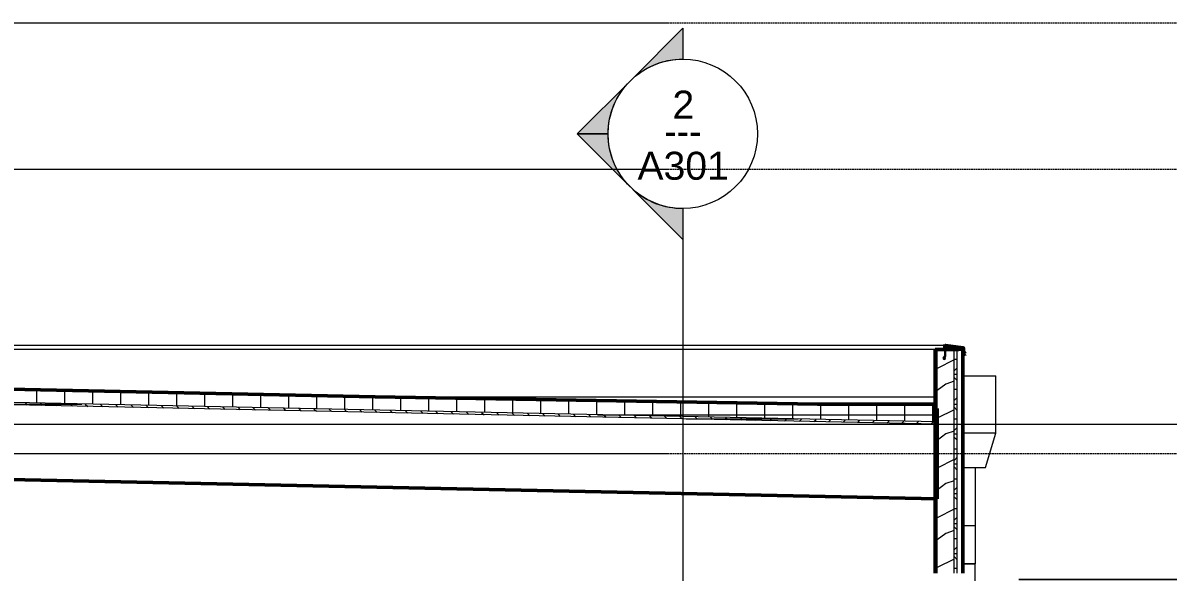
# Model space of a CAD drawing. Header units: inches. Extents: x 9609 to 15463, y -232 to 527.
# Drawn here: x 14717.9 to 15086, y 350.5 to 527 of the extents above; entities that cross this region are included whole.
import ezdxf

# ---------------------------------------------------------------- set-up
doc = ezdxf.new("R2010")
doc.units = ezdxf.units.IN
doc.header["$MEASUREMENT"] = 0
doc.linetypes.add('Aligning Line 1_8_', pattern=[0.25, 0.125, -0.125])
doc.linetypes.add('Grid Line 1_2_', pattern=[0.875, 0.5, -0.125, 0.125, -0.125])
for name, color, linetype, lineweight in [('0-6', 90, 'Continuous', 5), ('A-ANNO-DIMS', 211, 'Continuous', 9), ('A-ANNO-DIMS-96', 211, 'Continuous', 9), ('A-FLOR-LEVL-1', 51, 'Grid Line 1_2_', 9), ('A-GENM', 5, 'Continuous', 9), ('A-ROOF', 132, 'Continuous', 13), ('A-ROOF-1', 132, 'Continuous', 50), ('A-ROOF-PATT-1', 132, 'Continuous', 9), ('A-WALL', 113, 'Continuous', 13), ('A-WALL-3', 113, 'Continuous', 50), ('A-WALL-PATT-5', 111, 'Continuous', 9), ('G-ANNO-SYMB', 111, 'Aligning Line 1_8_', 9), ('G-ANNO-SYMB-1', 9, 'Aligning Line 1_8_', 9), ('G-ANNO-SYMB-2', 147, 'Aligning Line 1_8_', 9), ('G-ANNO-SYMB-3', 111, 'Continuous', 9)]:
    doc.layers.add(name, color=color, linetype=linetype, lineweight=lineweight)
doc.styles.add('Arial', font='arial.ttf', dxfattribs={"height": 9})
doc.styles.add('Century Gothic', font='ufonts.com_century-gothic.ttf', dxfattribs={"height": 9})
doc.dimstyles.new('OD__1_8__Tol__', dxfattribs={"dimscale": 12, "dimtxt": 9.397514, "dimasz": 1, "dimexe": 0.75, "dimexo": 0.5, "dimgap": 0.125, "dimtad": 1, "dimdec": 3, "dimrnd": 0.125, "dimzin": 3, "dimdsep": 46, "dimlunit": 4, "dimtxsty": 'Century Gothic', "dimblk1": 'OBLIQUE', "dimblk2": 'OBLIQUE', "dimsah": 1, "dimcen": 0.09, "dimdle": 0.75, "dimazin": 0, "dimtfac": 1, "dimtdec": 4, "dimtix": 1, "dimtmove": 0, "dimatfit": 3, "dimfxl": 1, "dimtvp": 1, "dimtfill": 1, "dimfrac": 2, "dimtolj": 1, "dimtzin": 0, "dimarcsym": 2})
pattern_1 = [(0, (14416.421, 59.024), (0, 4.798), []), (315, (14416.4212, 59.024), (4.798427, 0), [6.786, -6.786]), (45, (14416.4212, 59.024), (4.798427, 0), [6.786, -6.786])]
pattern_2 = [(216.87, (14422.8192, 75.018), (47.980943, 31.987086), [7.997, -71.971]), (206.565, (14432.415, 70.22), (-15.993714, -15.99413), [17.881, -17.881]), (198.435, (14432.415, 62.223), (-31.98674, -15.99388), [10.115, -40.461])]
pattern_3 = [(0, (14416.421, 59.024), (0, 9), []), (90, (14416.421, 59.024), (-9, 6e-16), [])]

# ---------------------------------------------------------------- blocks, each defined once
blk = doc.blocks.new('CTR - 2nd Phase_rvt-2-BUILDING SECTION - NORTH_SOUTH - LOOKING WEST')
at = {"layer": 'A-FLOR-LEVL-1'}
blk.add_line((1814.21, 398), (4168.71, 398), dxfattribs=at)
at = {"layer": 'G-ANNO-SYMB-1'}
for p, q in [((1910.88, 526.95), (4071.98, 526.95)), ((1910.88, 388.59), (4071.98, 388.59))]:
    blk.add_line(p, q, dxfattribs=at)
blk = doc.blocks.new('CTR  - Topography_rvt-2-BUILDING SECTION - NORTH_SOUTH - LOOKING WEST')
at = {"layer": 'G-ANNO-SYMB-2'}
blk.add_line((1910.88, 480), (4071.98, 480), dxfattribs=at)
blk = doc.blocks.new('CTR - 1st Phase - Common Walls_rvt-2-BUILDING SECTION - NORTH_SOUTH - LOOKING WEST')
at = {"layer": 'A-FLOR-LEVL-1'}
blk.add_line((1814.21, 398), (4168.71, 398), dxfattribs=at)
at = {"layer": 'G-ANNO-SYMB-2'}
for p, q in [((1910.88, 526.95), (4071.98, 526.95)), ((1910.88, 526.95), (4071.98, 526.95)), ((1910.88, 480), (4071.98, 480))]:
    blk.add_line(p, q, dxfattribs=at)
blk = doc.blocks.new('Basic Wall _ EXT - FIBER CEMENT - SMALL - ___-1820306-BUILDING SECTION - NORTH_SOUTH - LOOKING WEST')
at = {"layer": 'A-WALL'}
for p, q in [((3854.87, 419.86), (3854.47, 419.23)), ((3854.54, 419.19), (3854.94, 419.81)), ((3855.11, 419.81), (3854.7, 419.15)), ((3854.77, 419.11), (3855.17, 419.77)), ((3854.91, 422), (3854.91, 419.99)), ((3854.99, 419.99), (3854.99, 422)), ((3855.14, 422), (3855.14, 419.94)), ((3855.22, 419.94), (3855.22, 422)), ((3856.83, 421.96), (3857.65, 421.96)), ((3857.65, 421.96), (3857.65, 422)), ((3859.43, 422), (3860.47, 422)), ((3860.47, 422), (3860.6, 422)), ((3854.66, 418.91), (3854.59, 418.95)), ((3855.08, 419.12), (3854.66, 418.91)), ((3854.7, 419.15), (3854.77, 419.11)), ((3854.73, 418.85), (3855.12, 419.05)), ((3855.12, 419.05), (3855.08, 419.12))]:
    blk.add_line(p, q, dxfattribs=at)
at = {"layer": 'A-WALL', "flags": 128}
for points in [[(3856.67, 422), (3856.75, 421.97), (3856.83, 421.96)], [(3860.6, 422), (3860.67, 421.98), (3860.72, 421.95)]]:
    blk.add_lwpolyline(points, dxfattribs=at)
at = {"layer": 'A-WALL'}
for centre, radius, start, end in [((3854.66, 419.99), 0.25, 327.2625, 0), ((3854.66, 419.99), 0.329, 327.2625, 0), ((3854.89, 419.94), 0.25, 328.2381, 0), ((3854.89, 419.94), 0.329, 328.2381, 0), ((3854.68, 419.1), 0.25, 147.2625, 279.7366), ((3854.68, 419.1), 0.171, 147.2625, 237.3808)]:
    blk.add_arc(centre, radius, start, end, dxfattribs=at)
at = {"layer": 'A-WALL-3'}
for p, q in [((3854.91, 423.03), (3854.91, 422)), ((3854.99, 422), (3854.99, 423.03)), ((3855.14, 422.86), (3855.14, 422)), ((3855.18, 423.2), (3860.77, 422.52)), ((3860.78, 422.6), (3855.19, 423.28)), ((3855.22, 422), (3855.22, 422.86)), ((3855.51, 422.99), (3856.61, 422.04)), ((3856.66, 422.1), (3855.56, 423.05)), ((3857.65, 422.04), (3856.83, 422.04)), ((3857.65, 422), (3857.65, 422.04)), ((3860.71, 422.47), (3859.14, 422.44)), ((3859.14, 422.44), (3859.14, 422.16)), ((3859.14, 422.16), (3860.3, 422.16)), ((3859.22, 422.37), (3860.65, 422.39)), ((3859.22, 422.23), (3859.22, 422.37)), ((3860.3, 422.23), (3859.22, 422.23)), ((3859.43, 422.08), (3859.43, 422)), ((3860.6, 422.08), (3859.43, 422.08)), ((3860.3, 422.16), (3860.3, 422.23)), ((3860.65, 422.39), (3860.69, 422.24)), ((3860.69, 422.24), (3860.77, 422.27)), ((3860.77, 422.27), (3860.71, 422.47)), ((3860.77, 421.83), (3860.77, 421.39)), ((3860.84, 420.64), (3860.8, 420.57)), ((3860.8, 420.57), (3861.08, 420.44)), ((3860.82, 421.22), (3861.2, 420.59)), ((3861.11, 420.51), (3860.84, 420.64)), ((3860.85, 421.39), (3860.85, 421.83)), ((3861.27, 420.63), (3860.88, 421.26)), ((3860.92, 422.35), (3860.92, 421.44)), ((3860.97, 421.26), (3861.4, 420.6)), ((3861, 421.44), (3861, 422.35)), ((3861.51, 420.57), (3861.04, 421.3)), ((3861.2, 420.59), (3861.27, 420.63)), ((3861.4, 420.6), (3861.28, 420.52)), ((3861.32, 420.45), (3861.51, 420.57))]:
    blk.add_line(p, q, dxfattribs=at)
at = {"layer": 'A-WALL-3', "flags": 128}
for points in [[(3856.61, 422.04), (3856.64, 422.02), (3856.67, 422)], [(3860.72, 421.95), (3860.76, 421.89), (3860.77, 421.83)]]:
    blk.add_lwpolyline(points, dxfattribs=at)
at = {"layer": 'A-WALL-3'}
for centre, radius, start, end in [((3855.16, 423.03), 0.25, 83.0705, 180), ((3855.16, 423.03), 0.171, 83.0705, 180), ((3855.39, 422.86), 0.25, 49.2771, 180), ((3855.39, 422.86), 0.171, 49.2771, 180), ((3856.83, 422.29), 0.25, 229.2771, 270), ((3860.6, 421.83), 0.25, 0, 90), ((3860.75, 422.35), 0.171, 0, 83.0705), ((3861.1, 421.39), 0.329, 180, 211.4324), ((3860.75, 422.35), 0.25, 0, 83.0705), ((3861.1, 421.39), 0.25, 180, 211.4324), ((3861.25, 421.44), 0.329, 180, 212.826), ((3861.25, 421.44), 0.25, 180, 212.826), ((3861.18, 420.67), 0.25, 244.1745, 302.0105), ((3861.18, 420.67), 0.171, 244.1745, 302.0105)]:
    blk.add_arc(centre, radius, start, end, dxfattribs=at)
blk = doc.blocks.new('Basic Wall _ EXT - FIBER CEMENT - SMALL - ___-1939673-BUILDING SECTION - NORTH_SOUTH - LOOKING WEST')
at = {"layer": 'A-WALL'}
for p, q in [((3855.16, 423.28), (2073.48, 423.28)), ((3855.39, 423.11), (3855.03, 423.11)), ((3860.71, 422.47), (3856.24, 422.47)), ((3859.14, 422.44), (3856.27, 422.44)), ((3859.14, 422.16), (3856.6, 422.16)), ((3856.61, 422.04), (3856.67, 422)), ((3859.43, 422.08), (3856.64, 422.08)), ((3860.69, 422.24), (3859.22, 422.24)), ((3860.6, 422), (3860.64, 421.99)), ((3860.84, 420.64), (3860.72, 420.64)), ((3860.8, 420.57), (3860.72, 420.57)), ((3860.72, 420.42), (3861.18, 420.42)), ((3860.77, 421.87), (3860.77, 421.83)), ((3861.2, 420.59), (3860.94, 420.59)), ((3861.4, 420.6), (3861.21, 420.6)), ((3854.66, 418.91), (3854.6, 418.91))]:
    blk.add_line(p, q, dxfattribs=at)
at = {"layer": 'A-WALL', "flags": 128}
for points in [[(3854.91, 419.99), (3854.91, 419.95), (3854.9, 419.9)], [(3855.16, 423.28), (3855.13, 423.28), (3855.08, 423.27), (3855.02, 423.24), (3854.98, 423.2), (3854.94, 423.15), (3854.92, 423.09), (3854.91, 423.03)], [(3855.14, 419.94), (3855.14, 419.89), (3855.13, 419.85)], [(3855.56, 423.05), (3855.51, 423.09), (3855.45, 423.11), (3855.38, 423.11), (3855.32, 423.1), (3855.26, 423.07), (3855.21, 423.03), (3855.18, 422.98), (3855.15, 422.92), (3855.14, 422.86)], [(3856.83, 422.04), (3856.77, 422.05), (3856.71, 422.07), (3856.66, 422.1)], [(3860.85, 421.87), (3860.84, 421.89), (3860.81, 421.95), (3860.77, 422.01), (3860.72, 422.05), (3860.66, 422.07), (3860.6, 422.08)], [(3860.68, 421.98), (3860.72, 421.95), (3860.75, 421.91)], [(3860.77, 421.39), (3860.77, 421.33), (3860.79, 421.28), (3860.82, 421.22)], [(3860.93, 422.52), (3860.89, 422.56), (3860.83, 422.59), (3860.78, 422.6)], [(3860.88, 421.26), (3860.86, 421.3), (3860.85, 421.35), (3860.85, 421.39)], [(3860.92, 421.44), (3860.92, 421.38), (3860.94, 421.32), (3860.97, 421.26)], [(3861, 422.35), (3860.99, 422.41), (3860.97, 422.47), (3860.94, 422.52)], [(3861.04, 421.3), (3861.01, 421.35), (3861, 421.39), (3861, 421.44)], [(3861.08, 420.44), (3861.14, 420.42), (3861.18, 420.42)], [(3861.24, 420.5), (3861.19, 420.49), (3861.15, 420.5)], [(3861.2, 420.42), (3861.26, 420.43), (3861.32, 420.45)]]:
    blk.add_lwpolyline(points, dxfattribs=at)
blk = doc.blocks.new('077123 - Manufactured Gutters and Downspouts - 077123 - Manufactured Gutters and Downspouts-1955134-BUILDING SECTION - NORTH_SOUTH - LOOKING WEST')
at = {"layer": 'A-GENM'}
for p, q in [((3860.72, 413.51), (3871.39, 413.51)), ((3871.39, 395.11), (3871.39, 413.51)), ((3871.39, 395.11), (3860.72, 395.11)), ((3868.04, 384.1), (3871.39, 395.11)), ((3860.72, 384.1), (3868.04, 384.1)), ((3864.7, 384.1), (3864.7, 365.5)), ((3860.72, 365.5), (3864.7, 365.5)), ((3864.7, 365.5), (3864.7, 353.15)), ((3864.7, 353.15), (3860.72, 353.15)), ((3860.72, 353.15), (3864.7, 353.15)), ((3864.7, 310), (3864.7, 353.15))]:
    blk.add_line(p, q, dxfattribs=at)
blk = doc.blocks.new('Section - Section Head - Filled-22785-BUILDING SECTION - NORTH_SOUTH - LOOKING WEST')
at = {"layer": 'G-ANNO-SYMB-3'}
h = blk.add_hatch(color=256, dxfattribs=at)
edge = h.paths.add_edge_path(flags=0)
edge.add_arc((2547.82, 477.51), 24.03, 47.9216, 90)
edge.add_line((2547.82, 501.54), (2547.82, 511.45))
edge.add_line((2547.82, 511.45), (2563.93, 495.35))
h = blk.add_hatch(color=256, dxfattribs=at)
edge = h.paths.add_edge_path(flags=0)
edge.add_line((2564.79, 494.48), (2581.76, 477.51))
edge.add_line((2581.76, 477.51), (2571.82, 477.51))
edge.add_arc((2547.82, 477.51), 24, 0, 45)
h = blk.add_hatch(color=256, dxfattribs=at)
edge = h.paths.add_edge_path(flags=0)
edge.add_arc((2547.82, 477.51), 24, 315, 360)
edge.add_line((2571.82, 477.51), (2581.76, 477.51))
edge.add_line((2581.76, 477.51), (2564.79, 460.54))
h = blk.add_hatch(color=256, dxfattribs=at)
edge = h.paths.add_edge_path(flags=0)
edge.add_line((2563.93, 459.67), (2547.82, 443.57))
edge.add_line((2547.82, 443.57), (2547.82, 453.48))
edge.add_arc((2547.82, 477.51), 24.03, 270, 312.0784)
for p, q in [((2563.93, 495.35), (2547.82, 511.45)), ((2547.82, 511.45), (2547.82, 501.54)), ((2581.76, 477.51), (2564.79, 494.48)), ((2564.79, 460.54), (2581.76, 477.51)), ((2571.82, 477.51), (2581.76, 477.51)), ((2581.76, 477.51), (2571.82, 477.51)), ((2547.82, 443.57), (2563.93, 459.67)), ((2547.82, 453.48), (2547.82, 443.57))]:
    blk.add_line(p, q, dxfattribs=at)
for centre, radius, start, end in [((2547.82, 477.54), 24, 90, 270), ((2547.82, 477.54), 24, 270, 90), ((2547.82, 477.51), 24.03, 47.9216, 90), ((2547.82, 477.51), 24, 0, 45), ((2547.82, 477.51), 24, 315, 360), ((2547.82, 477.51), 24.03, 270, 312.0784)]:
    blk.add_arc(centre, radius, start, end, dxfattribs=at)
blk = doc.blocks.new('DIMBLOCK14-BUILDING SECTION - NORTH_SOUTH - LOOKING WEST')
at = {"layer": 'A-ANNO-DIMS-96'}
for p, q in [((15102.9, 259.12), (15102.9, 357.12)), ((15038.04, 348.12), (15111.9, 348.12)), ((15102.9, 348.12), (15038.04, 348.12)), ((15038.04, 268.12), (15111.9, 268.12)), ((15102.9, 268.12), (15038.04, 268.12))]:
    blk.add_line(p, q, dxfattribs=at)
at = {"layer": 'A-ANNO-DIMS-96', "lineweight": 50}
for p, q in [((15102.9, 348.12), (15096.9, 354.12)), ((15102.9, 348.12), (15108.9, 342.12)), ((15102.9, 268.12), (15096.9, 274.12)), ((15102.9, 268.12), (15108.9, 262.12))]:
    blk.add_line(p, q, dxfattribs=at)
at = {"layer": 'A-ANNO-DIMS-96', "color": 0, "insert": (15089.87, 292.39), "char_height": 9, "width": 37.7691, "attachment_point": 1, "rotation": 90, "line_spacing_factor": 0.984502, "style": 'Century Gothic', "bg_fill": 3, "box_fill_scale": 1.25, "bg_fill_color": 256, "bg_fill_true_color": 13158600, "bg_fill_transparency": 0}
blk.add_mtext('6\' - 8"', dxfattribs=at)
blk = doc.blocks.new('_Oblique')
at = {"color": 0, "linetype": 'ByBlock', "lineweight": -2}
blk.add_line((-0.5, -0.5), (0.5, 0.5), dxfattribs=at)

msp = doc.modelspace()

# ---------------------------------------------------------------- hatches: boundary and pattern name
at = {"layer": 'A-ROOF-PATT-1'}
h = msp.add_hatch(dxfattribs=at)
h.set_pattern_fill('FP_51', color=256, style=0, pattern_type=2)
h.set_pattern_definition(pattern_3)
h.paths.add_polyline_path([(15011.789, 398.7554), (15011.789, 402.7562), (15011.164, 402.7693), (15011.164, 402.5193), (14831.164, 402.5184), (14961.1584, 399.8102)], flags=0)
h.paths.add_polyline_path([(14831.164, 402.5193), (14831.164, 406.5193), (14566.989, 412.0229), (14566.989, 408.022), (14826.0894, 402.625)], flags=0)
h = msp.add_hatch(dxfattribs=at)
h.set_pattern_fill('FP_45', color=256, style=0, pattern_type=2)
h.set_pattern_definition(pattern_1)
h.paths.add_polyline_path([(15011.789, 398.0052), (15011.789, 398.7554), (14566.989, 408.022), (14566.989, 407.2719), (14961.1584, 399.06)], flags=0)
h = msp.add_hatch(dxfattribs=at)
h.set_pattern_fill('FP_51', color=256, style=0, pattern_type=2)
h.set_pattern_definition(pattern_3)
h.paths.add_polyline_path([(14927.3912, 402.5193), (15011.164, 402.5193), (15011.164, 404.1504), (14973.2962, 404.1504), (14831.164, 406.5193), (14831.164, 402.5193), (14910.5075, 402.5193)], flags=0)
at = {"layer": 'A-WALL-PATT-5'}
h = msp.add_hatch(dxfattribs=at)
h.set_pattern_fill('FP_41', color=256, style=0, pattern_type=2)
h.set_pattern_definition([(0, (14416.421, 59.024), (30.72, 7.68), [1.267, -21.773, 1.267, -21.773, -122.88]), (0, (14416.421, 59.024), (30.72, 7.68), [-46.08, 1.267, -44.813, 1.267, -21.773, -53.76]), (0, (14416.421, 59.024), (30.72, 7.68), [-115.2, 1.267, -14.093, 1.267, -37.133]), (120, (14427.941, 62.864), (-22.011075, 22.7643), [1.267, -21.773, 1.267, -21.773, -122.88]), (120, (14427.941, 62.864), (-22.011075, 22.7643), [-46.08, 1.267, -44.813, 1.267, -21.773, -53.76]), (120, (14427.941, 62.864), (-22.011075, 22.7643), [-115.2, 1.267, -14.093, 1.267, -37.133]), (240, (14431.781, 78.224), (-8.708925, -30.4443), [1.267, -21.773, 1.267, -21.773, -122.88]), (240, (14431.781, 78.224), (-8.708925, -30.4443), [-46.08, 1.267, -44.813, 1.267, -21.773, -53.76]), (240, (14431.781, 78.224), (-8.708925, -30.4443), [-115.2, 1.267, -14.093, 1.267, -37.133])])
h.paths.add_polyline_path([(15011.789, 350.5), (15011.789, 422), (15011.164, 422), (15011.164, 350.5)], flags=0)
h = msp.add_hatch(dxfattribs=at)
h.set_pattern_fill('FP_44', color=256, style=0, pattern_type=2)
h.set_pattern_definition(pattern_2)
h.paths.add_polyline_path([(15011.8093, 350.5), (15017.289, 350.5), (15017.289, 422), (15014.539, 422), (15014.5264, 419.8501), (15014.4897, 419.767), (15014.0809, 419.1066), (15014.014, 419.1481), (15014.4602, 419.94), (15014.4602, 422), (15014.3076, 422), (15014.2943, 419.8997), (15014.2554, 419.8146), (15013.8545, 419.191), (15013.8312, 419.0618), (15013.9776, 418.9084), (15014.3985, 419.1188), (15014.4337, 419.0484), (15014.0408, 418.852), (15013.7901, 418.9604), (15013.7882, 419.2336), (15014.2289, 419.9924), (15014.2289, 422), (15011.789, 422), (15011.789, 350.5)], flags=0)
h = msp.add_hatch(dxfattribs=at)
h.set_pattern_fill('FP_45', color=256, style=0, pattern_type=2)
h.set_pattern_definition(pattern_1)
h.paths.add_polyline_path([(15018.289, 350.5), (15018.289, 422), (15017.289, 422), (15017.289, 350.5)], flags=0)
h = msp.add_hatch(dxfattribs=at)
h.set_pattern_fill('FP_44', color=256, style=0, pattern_type=2)
h.set_pattern_definition(pattern_2)
h.paths.add_polyline_path([(15017.289, 109.75), (15017.289, 111.25), (15011.789, 111.25), (15011.8093, 109.75)], flags=0)
h.paths.add_polyline_path([(15011.789, 229.75), (15017.289, 229.75), (15017.289, 241.875), (15011.789, 241.875), (15011.789, 232.6021)], flags=0)
h.paths.add_polyline_path([(15011.789, 266.625), (15017.289, 266.625), (15017.289, 268.125), (15011.789, 268.125), (15011.789, 267.625)], flags=0)
h.paths.add_polyline_path([(15011.789, 350.125), (15017.289, 350.125), (15017.289, 350.5), (15011.789, 350.5)], flags=0)
h = msp.add_hatch(dxfattribs=at)
h.set_pattern_fill('FP_45', color=256, style=0, pattern_type=2)
h.set_pattern_definition(pattern_1)
h.paths.add_polyline_path([(15018.289, 109.75), (15018.289, 137), (15017.289, 137), (15017.289, 109.75)], flags=0)
h.paths.add_polyline_path([(15018.289, 229.75), (15018.289, 268.125), (15017.289, 268.125), (15017.289, 229.75)], flags=0)
h.paths.add_polyline_path([(15017.289, 350.125), (15018.289, 350.125), (15018.289, 350.5), (15017.289, 350.5)], flags=0)

# ---------------------------------------------------------------- linework, layer by layer
at = {"layer": 'A-FLOR-LEVL-1'}
msp.add_line((12974.2716, 398), (15327.2797, 398), dxfattribs=at)
at = {"layer": 'A-ROOF'}
for p, q in [((14831.164, 406.5193), (14566.989, 412.0229)), ((15011.789, 398.7554), (14566.989, 408.022)), ((15011.789, 398.0052), (14566.989, 407.2719)), ((14831.164, 406.7693), (15011.164, 406.7693)), ((14973.2962, 404.1504), (14831.164, 406.5193)), ((15011.164, 404.1504), (14973.2962, 404.1504)), ((15011.789, 402.7562), (15011.164, 402.7693))]:
    msp.add_line(p, q, dxfattribs=at)
at = {"layer": 'A-ROOF-1'}
for p, q in [((14831.164, 406.7693), (14566.989, 412.273)), ((14973.291, 404.4005), (14831.164, 406.7693)), ((15011.164, 404.4005), (14973.291, 404.4005)), ((15011.789, 403.0063), (15011.164, 403.0193)), ((15011.789, 374), (15011.789, 403.0063)), ((14566.989, 383.2667), (15011.789, 374))]:
    msp.add_line(p, q, dxfattribs=at)
at = {"layer": 'A-WALL'}
for p, q in [((15011.164, 422), (13236.114, 422)), ((15011.789, 350.125), (15011.789, 422)), ((15013.7882, 419.2336), (15014.1892, 419.8572)), ((15014.2554, 419.8146), (15013.8545, 419.191)), ((15014.014, 419.1481), (15014.4228, 419.8084)), ((15014.4897, 419.767), (15014.0809, 419.1066)), ((15014.2289, 419.9924), (15014.2289, 422)), ((15014.3076, 422), (15014.3076, 419.9924)), ((15014.4602, 419.94), (15014.4602, 422)), ((15014.539, 422), (15014.539, 419.94)), ((15016.0302, 422), (15016.1407, 422)), ((15016.9662, 421.9615), (15016.1407, 421.9615)), ((15016.9662, 422), (15016.9662, 421.9615)), ((15017.289, 350.125), (15017.289, 422)), ((15018.289, 350.125), (15018.289, 422)), ((15019.9132, 422), (15018.7421, 422)), ((15019.789, 350.125), (15019.789, 422)), ((15013.8045, 418.9541), (15013.9062, 418.9541)), ((15013.9062, 418.9541), (15013.9776, 418.9084)), ((15013.9103, 418.9084), (15013.9776, 418.9084)), ((15013.9776, 418.9084), (15014.3985, 419.1188)), ((15014.0809, 419.1066), (15014.014, 419.1481)), ((15014.4337, 419.0484), (15014.0408, 418.852)), ((15014.3985, 419.1188), (15014.4337, 419.0484)), ((15020.039, 350.5), (15019.789, 350.5))]:
    msp.add_line(p, q, dxfattribs=at)
for centre, radius, start, end in [((15013.9789, 419.9924), 0.25, 327.262537, 360), ((15013.9789, 419.9924), 0.3287, 327.262537, 0), ((15014.2102, 419.94), 0.25, 328.2381, 0), ((15014.2102, 419.94), 0.3287, 328.2381, 0), ((15016.1407, 422.2903), 0.3287, 241.998911, 270), ((15019.9132, 421.8287), 0.1713, 42.764033, 90), ((15013.9985, 419.0984), 0.25, 147.262537, 279.73663), ((15013.9985, 419.0984), 0.1713, 147.262537, 237.380757)]:
    msp.add_arc(centre, radius, start, end, dxfattribs=at)
for points in [[(15014.211, 419.8995), (15014.2169, 419.9142), (15014.2259, 419.9448), (15014.2289, 419.9765), (15014.2289, 419.9924)], [(15014.4433, 419.8497), (15014.4489, 419.8641), (15014.4574, 419.8938), (15014.4602, 419.9246), (15014.4602, 419.94)], [(15020.039, 421.945), (15020.0308, 421.9537), (15020.0132, 421.9693), (15019.9926, 421.9809), (15019.9818, 421.9856)]]:
    msp.add_open_spline(points, degree=3, dxfattribs=at)
at = {"layer": 'A-WALL-3'}
for p, q in [((15011.164, 422), (15011.164, 350.125)), ((15014.2289, 422), (15011.164, 422)), ((15014.4602, 422), (15014.3076, 422)), ((15015.9863, 422), (15014.539, 422)), ((15018.7421, 422), (15016.9662, 422)), ((15020.039, 350.125), (15020.039, 421.945))]:
    msp.add_line(p, q, dxfattribs=at)
at = {"layer": 'G-ANNO-SYMB'}
for p, q in [((13070.1924, 526.9531), (15231.2964, 526.9531)), ((13070.1924, 480), (15231.2964, 480))]:
    msp.add_line(p, q, dxfattribs=at)
at = {"layer": 'G-ANNO-SYMB-3'}
msp.add_line((14930.039, 467.281), (14930.039, -165.909), dxfattribs=at)

# ---------------------------------------------------------------- block references
at = {"layer": '0-6'}
for name in ['CTR - 2nd Phase_rvt-2-BUILDING SECTION - NORTH_SOUTH - LOOKING WEST', 'CTR - 1st Phase - Common Walls_rvt-2-BUILDING SECTION - NORTH_SOUTH - LOOKING WEST', 'CTR  - Topography_rvt-2-BUILDING SECTION - NORTH_SOUTH - LOOKING WEST']:
    msp.add_blockref(name, (11159.3152, 0), dxfattribs=at)
at = {"layer": 'A-GENM'}
msp.add_blockref('077123 - Manufactured Gutters and Downspouts - 077123 - Manufactured Gutters and Downspouts-1955134-BUILDING SECTION - NORTH_SOUTH - LOOKING WEST', (11159.3152, 0), dxfattribs=at)
at = {"layer": 'A-WALL'}
for name in ['Basic Wall _ EXT - FIBER CEMENT - SMALL - ___-1939673-BUILDING SECTION - NORTH_SOUTH - LOOKING WEST', 'Basic Wall _ EXT - FIBER CEMENT - SMALL - ___-1820306-BUILDING SECTION - NORTH_SOUTH - LOOKING WEST']:
    msp.add_blockref(name, (11159.3152, 0), dxfattribs=at)
at = {"layer": 'G-ANNO-SYMB-3', "extrusion": (0, 0, -1)}
msp.add_blockref('Section - Section Head - Filled-22785-BUILDING SECTION - NORTH_SOUTH - LOOKING WEST', (-17477.8602, 13.7723), dxfattribs=at)

# ---------------------------------------------------------------- texts
at = {"layer": 'G-ANNO-SYMB-3', "char_height": 9, "attachment_point": 1}
for s, insert, width, style in [('2', (14926.718, 505.1897), 8.484, 'Arial'), ('---', (14924.0667, 496.683), 15.453, 'Century Gothic'), ('A301', (14915.4739, 485.5534), 35.754, 'Arial')]:
    msp.add_mtext(s, dxfattribs=dict(at, insert=insert, width=width, style=style))

# ---------------------------------------------------------------- next in the draw order: dimensions: what is measured, and where the dimension line sits
at = {"layer": 'A-ANNO-DIMS'}
dim = msp.add_linear_dim(base=(15102.9014, 348.125), p1=(15032.039, 268.125), p2=(15032.039, 348.125), angle=90, dimstyle='OD__1_8__Tol__', override={"dimpost": '<>', "dimfxl": 80}, dxfattribs=at)
dim.commit()
dim.dimension.update_dxf_attribs({"geometry": 'DIMBLOCK14-BUILDING SECTION - NORTH_SOUTH - LOOKING WEST', "text_midpoint": (15096.675, 308.125)})

doc.saveas('drawing.dxf')
